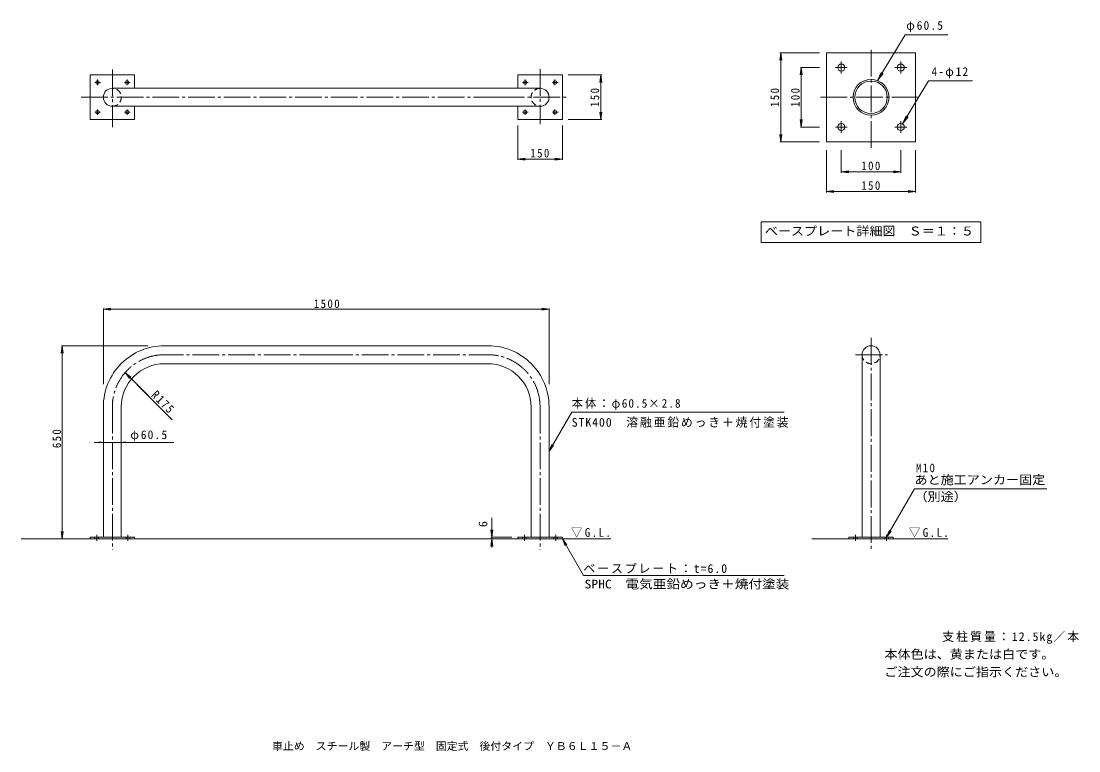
# Model space of a CAD drawing. Units: millimetres, scale not verified, with parts at other scales. Extents: x -1713 to 1847, y -1359 to 1096.
import ezdxf
from ezdxf.enums import TextEntityAlignment as Align

# ---------------------------------------------------------------- set-up
doc = ezdxf.new("R2010")
doc.units = ezdxf.units.MM
doc.header["$LTSCALE"] = 10
doc.linetypes.add('CHAIN2', pattern=[12, 9, -1, 1, -1])
doc.linetypes.add('DASHED2', pattern=[3, 2, -1])
for name, color, linetype, lineweight in [('A-0', 7, 'CHAIN2', 9), ('A-2', 3, 'Continuous', 9), ('A-4', 7, 'Continuous', 9), ('A-5', 7, 'Continuous', 9), ('C-0', 7, 'CHAIN2', 9), ('C-2', 3, 'Continuous', 9), ('C-4', 7, 'Continuous', 9), ('C-5', 7, 'Continuous', 9), ('C-6', 6, 'Continuous', 5)]:
    doc.layers.add(name, color=color, linetype=linetype, lineweight=lineweight)
doc.layers.add('F-5_F-5ﾚｲﾔ', color=2, linetype='Continuous')
doc.styles.add('ＭＳ ゴシック', font='')
doc.styles.get('ＭＳ ゴシック').set_extended_font_data('MS Gothic')

msp = doc.modelspace()

# ---------------------------------------------------------------- linework, layer by layer
at = {"layer": 'A-0'}
for p, q in [((1147.71, 670.26), (1147.71, 1010.26)), ((1027.71, 940.26), (1067.71, 940.26)), ((1047.71, 920.26), (1047.71, 960.26)), ((1227.71, 940.26), (1267.71, 940.26)), ((1247.71, 920.26), (1247.71, 960.26)), ((977.71, 840.26), (1317.71, 840.26)), ((1047.71, 720.26), (1047.71, 760.26)), ((1247.71, 720.26), (1247.71, 760.26)), ((1027.71, 740.26), (1067.71, 740.26)), ((1227.71, 740.26), (1267.71, 740.26))]:
    msp.add_line(p, q, dxfattribs=at)
at = {"layer": 'A-2'}
for p, q in [((1297.71, 690.26), (1297.71, 990.26)), ((997.71, 690.26), (1297.71, 690.26))]:
    msp.add_line(p, q, dxfattribs=at)
msp.add_lwpolyline([(1297.71, 990.26), (997.71, 990.26), (997.71, 690.26)], dxfattribs=at)
for centre, radius in [((1047.71, 940.26), 12), ((1247.71, 940.26), 12), ((1147.71, 840.26), 60.5), ((1147.71, 840.26), 54.7), ((1047.71, 740.26), 12), ((1247.71, 740.26), 12)]:
    msp.add_circle(centre, radius, dxfattribs=at)
at = {"layer": 'A-4'}
for p, q in [((843.77, 990.26), (840.5, 965.47)), ((840.77, 990.26), (974.01, 990.26)), ((843.77, 990.26), (847.03, 965.47)), ((912.87, 940.26), (909.61, 915.47)), ((909.87, 940.26), (974.01, 940.26)), ((912.87, 940.26), (916.13, 915.47)), ((912.87, 740.26), (916.13, 765.04)), ((843.77, 690.26), (847.03, 715.04)), ((909.87, 740.26), (974.01, 740.26)), ((840.77, 690.26), (974.01, 690.26)), ((997.71, 520.39), (997.71, 661.95)), ((1047.71, 586.57), (1047.71, 661.95)), ((1247.71, 586.57), (1247.71, 661.95)), ((1297.71, 520.39), (1297.71, 661.95)), ((1047.71, 589.57), (1072.5, 592.83)), ((1047.71, 589.57), (1072.5, 586.3)), ((1247.71, 589.57), (1222.92, 592.83)), ((997.71, 523.39), (1022.5, 526.65)), ((997.71, 523.39), (1022.5, 520.12)), ((1297.71, 523.39), (1272.92, 526.65))]:
    msp.add_line(p, q, dxfattribs=at)
for points in [[(843.77, 990.26), (843.77, 690.26), (840.5, 715.04)], [(912.87, 940.26), (912.87, 740.26), (909.61, 765.04)], [(1047.71, 589.57), (1247.71, 589.57), (1222.92, 586.3)], [(997.71, 523.39), (1297.71, 523.39), (1272.92, 520.12)]]:
    msp.add_lwpolyline(points, dxfattribs=at)
at = {"layer": 'A-5'}
for p, q in [((1262.87, 1050.75), (1169.67, 896.63)), ((1405.97, 1050.75), (1262.87, 1050.75)), ((1169.67, 896.63), (1181.71, 924.11)), ((1169.67, 896.63), (1188.41, 920.06)), ((1341.57, 895.46), (1253.92, 750.53)), ((1341.57, 895.46), (1489.49, 895.46)), ((1253.92, 750.53), (1265.96, 778)), ((1253.92, 750.53), (1272.66, 773.95)), ((777.63, 421.37), (1517.79, 421.37)), ((777.63, 421.37), (777.63, 351.37)), ((1517.79, 421.37), (1517.79, 351.37)), ((777.63, 351.37), (1517.79, 351.37))]:
    msp.add_line(p, q, dxfattribs=at)
at = {"layer": 'C-0'}
for p, q in [((-1405.68, 933.99), (-1405.68, 740.01)), ((33.82, 934.86), (33.82, 750.28)), ((-1464.33, 890.26), (-1445.2, 890.26)), ((-1455.68, 880.74), (-1455.68, 899.63)), ((-1364.33, 890.26), (-1345.2, 890.26)), ((-1355.68, 880.74), (-1355.68, 899.63)), ((-24.83, 890.26), (-5.7, 890.26)), ((-16.18, 880.74), (-16.18, 899.63)), ((75.17, 890.26), (94.3, 890.26)), ((83.82, 880.74), (83.82, 899.63)), ((-1510.58, 840.26), (-108.33, 840.26)), ((-108.33, 840.26), (130.07, 840.26)), ((-1464.33, 790.26), (-1445.2, 790.26)), ((-1455.68, 780.74), (-1455.68, 799.63)), ((-1364.33, 790.26), (-1345.2, 790.26)), ((-1355.68, 780.74), (-1355.68, 799.63)), ((-24.83, 790.26), (-5.7, 790.26)), ((-16.18, 780.74), (-16.18, 799.63)), ((75.17, 790.26), (94.3, 790.26)), ((83.82, 780.74), (83.82, 799.63)), ((1147.71, 30.38), (1147.71, -682.56)), ((-685.93, -26.14), (-1230.68, -26.13)), ((-685.93, -26.14), (-141.18, -26.13)), ((1095.82, -26.13), (1202.85, -26.13)), ((-1405.68, -201.13), (-1405.68, -682.56)), ((33.82, -201.13), (33.82, -682.56)), ((-1458.4, -632.05), (-1458.4, -652.05)), ((-1353.17, -632.05), (-1353.17, -652.05)), ((-18.8, -632.05), (-18.8, -652.05)), ((86.42, -632.05), (86.42, -652.05)), ((1095.11, -632.05), (1095.11, -652.05)), ((1200.34, -632.05), (1200.34, -652.05))]:
    msp.add_line(p, q, dxfattribs=at)
at = {"layer": 'C-0', "color": 3, "linetype": 'Continuous'}
msp.add_line((-1480.79, -639.88), (-1480.75, -639.88), dxfattribs=at)
at = {"layer": 'C-0'}
for centre, start, end in [((-1230.68, -201.13), 89.99976, 180), ((-141.18, -201.13), 0, 90.00024)]:
    msp.add_arc(centre, 175, start, end, dxfattribs=at)
at = {"layer": 'C-2'}
for p, q in [((-1330.68, 870.51), (-1330.68, 915.26)), ((108.82, 915.26), (-41.18, 915.26)), ((-41.18, 915.26), (-41.18, 870.51)), ((108.82, 765.26), (108.82, 915.26)), ((-1405.68, 870.51), (33.82, 870.51)), ((-1405.68, 810.01), (33.82, 810.01)), ((-1330.68, 765.26), (-1330.68, 810.01)), ((-41.18, 810.01), (-41.18, 765.26)), ((-41.18, 765.26), (108.82, 765.26)), ((-685.93, 4.11), (-1230.68, 4.12)), ((-685.93, 4.11), (-141.18, 4.12)), ((1117.46, -26.13), (1117.46, -639.88)), ((1177.96, -26.13), (1177.96, -639.88)), ((-685.93, -56.39), (-1230.68, -56.38)), ((-685.93, -56.39), (-141.18, -56.38)), ((-1435.93, -201.13), (-1435.93, -639.88)), ((-1375.43, -201.13), (-1375.43, -639.88)), ((3.57, -201.13), (3.57, -639.88)), ((64.07, -201.13), (64.07, -639.88)), ((-1480.75, -639.88), (-1330.79, -639.88)), ((-1480.75, -639.88), (-1480.75, -645.88)), ((-1330.79, -639.88), (-1330.79, -645.88)), ((108.8, -639.88), (-41.2, -639.88)), ((-41.2, -645.88), (-41.2, -639.88)), ((108.8, -639.88), (108.8, -645.88)), ((1222.71, -639.88), (1072.71, -639.88)), ((1072.71, -645.88), (1072.71, -639.88)), ((1222.71, -639.88), (1222.71, -645.88))]:
    msp.add_line(p, q, dxfattribs=at)
at = {"layer": 'C-2', "linetype": 'DASHED2'}
for p, q in [((-1464.4, -639.88), (-1464.4, -645.88)), ((-1452.4, -639.88), (-1452.4, -645.88)), ((-1359.17, -639.88), (-1359.17, -645.88)), ((-1347.17, -639.88), (-1347.17, -645.88)), ((-24.8, -639.88), (-24.8, -645.88)), ((-12.8, -639.88), (-12.8, -645.88)), ((80.42, -639.88), (80.42, -645.88)), ((92.42, -639.88), (92.42, -645.88)), ((1089.11, -639.88), (1089.11, -645.88)), ((1101.11, -639.88), (1101.11, -645.88)), ((1194.34, -639.88), (1194.34, -645.88)), ((1206.34, -639.88), (1206.34, -645.88))]:
    msp.add_line(p, q, dxfattribs=at)
at = {"layer": 'C-2'}
msp.add_lwpolyline([(-1330.68, 915.26), (-1480.68, 915.26), (-1480.68, 765.26), (-1330.68, 765.26)], dxfattribs=at)
for centre in [(-1455.68, 890.26), (-1355.68, 890.26), (-16.18, 890.26), (83.82, 890.26), (-1455.68, 790.26), (-1355.68, 790.26), (-16.18, 790.26), (83.82, 790.26)]:
    msp.add_circle(centre, 6, dxfattribs=at)
for centre, radius, start, end in [((-1405.68, 840.26), 30.25, 90, 270), ((33.82, 840.26), 30.25, 270, 90), ((-1230.68, -201.13), 205.25, 89.99977, 180), ((-141.18, -201.13), 205.25, 0, 90.00023), ((1147.71, -26.13), 30.25, 0, 180), ((-1230.68, -201.13), 144.75, 89.9998, 180), ((-141.18, -201.13), 144.75, 0, 90.0002)]:
    msp.add_arc(centre, radius, start, end, dxfattribs=at)
at = {"layer": 'C-2', "linetype": 'DASHED2'}
for centre, start, end in [((-1405.68, 840.26), 270, 90), ((33.82, 840.26), 90, 270), ((1147.71, -26.13), 180, 0)]:
    msp.add_arc(centre, 30.25, start, end, dxfattribs=at)
at = {"layer": 'C-4'}
for p, q in [((241.2, 915.26), (128.82, 915.26)), ((238.2, 915.26), (234.93, 890.47)), ((238.2, 915.26), (238.2, 765.26)), ((238.2, 915.26), (241.46, 890.47)), ((238.2, 765.26), (234.93, 790.04)), ((238.2, 765.26), (241.46, 790.04)), ((241.2, 765.26), (128.82, 765.26)), ((-41.18, 629.29), (-41.18, 745.26)), ((108.82, 629.29), (108.82, 745.26)), ((-41.18, 632.29), (-16.39, 635.55)), ((-41.18, 632.29), (108.82, 632.29)), ((-41.18, 632.29), (-16.39, 629.03)), ((108.82, 632.29), (84.04, 635.55)), ((108.82, 632.29), (84.04, 629.03)), ((-1435.93, 127.47), (-1411.14, 130.73)), ((-1435.93, -125.23), (-1435.93, 129.27)), ((-1435.93, 127.47), (64.07, 127.47)), ((-1435.93, 127.47), (-1411.14, 124.21)), ((64.07, 127.47), (39.29, 130.73)), ((64.07, 127.47), (39.29, 124.21)), ((64.07, -125.23), (64.07, 129.27)), ((-1574.73, 4.12), (-1577.99, -20.67)), ((-1286.51, 4.12), (-1576.53, 4.12)), ((-1574.73, -645.88), (-1574.73, 4.12)), ((-1574.73, 4.12), (-1571.46, -20.67)), ((-1362.82, -86.4), (-1347.6, -106.24)), ((-1362.82, -86.4), (-1342.98, -101.62)), ((-1204.5, -244.72), (-1362.82, -86.4)), ((-1282.72, -166.5), (-1362.82, -86.4)), ((-1435.93, -320.89), (-1450.8, -318.93)), ((-1375.43, -320.89), (-1360.55, -318.93)), ((-1198.32, -320.89), (-1466.39, -320.89)), ((-1435.93, -320.89), (-1450.8, -322.84)), ((-1435.93, -320.89), (-1435.93, -322.69)), ((-1375.43, -320.89), (-1375.43, -322.69)), ((-1375.43, -320.89), (-1360.55, -322.84)), ((-128.92, -639.88), (-128.92, -574.76)), ((-1574.73, -645.88), (-1577.99, -621.1)), ((-1574.73, -645.88), (-1571.46, -621.1)), ((-128.92, -639.88), (-132.18, -615.1)), ((-131.92, -639.88), (-61.2, -639.88)), ((-128.92, -639.88), (-125.65, -615.1)), ((-128.92, -639.88), (-128.92, -645.88)), ((-128.92, -645.88), (-132.18, -670.67)), ((-128.92, -645.88), (-125.65, -670.67)), ((-128.92, -645.88), (-128.92, -674.22))]:
    msp.add_line(p, q, dxfattribs=at)
at = {"layer": 'C-5'}
for p, q in [((140.29, -218.92), (855.29, -218.92)), ((64.11, -350.87), (79.33, -331.04)), ((1200.34, -639.88), (1209.91, -616.79)), ((1200.34, -639.88), (1215.56, -620.05)), ((179.71, -768.71), (108.8, -645.88)), ((108.8, -645.88), (124.02, -665.72)), ((108.8, -645.88), (118.36, -668.98)), ((179.71, -768.71), (855.19, -768.71))]:
    msp.add_line(p, q, dxfattribs=at)
for points in [[(140.29, -218.92), (64.11, -350.87), (73.68, -327.77)], [(1200.34, -639.88), (1293.96, -477.73), (1738.96, -477.73)]]:
    msp.add_lwpolyline(points, dxfattribs=at)
at = {"layer": 'C-6'}
for p, q in [((-1712.58, -645.89), (271.78, -645.88)), ((1147.71, -645.88), (948.86, -645.88)), ((1406.44, -645.88), (1147.71, -645.88))]:
    msp.add_line(p, q, dxfattribs=at)

# ---------------------------------------------------------------- texts
at = {"layer": 'A-4', "color": 2, "char_height": 29.33, "attachment_point": 7, "rotation": 90, "style": 'ＭＳ ゴシック'}
for s, insert in [('\\T1.27;\\W0.9;150', (838.77, 807.76)), ('\\T1.27;\\W0.9;100', (907.87, 807.76))]:
    msp.add_mtext(s, dxfattribs=dict(at, insert=insert))
at = {"layer": 'A-4', "color": 2, "char_height": 29.33, "attachment_point": 7, "style": 'ＭＳ ゴシック'}
for s, insert in [('\\T1.27;\\W0.9;100', (1115.21, 594.57)), ('\\T1.27;\\W0.9;150', (1115.21, 528.39))]:
    msp.add_mtext(s, dxfattribs=dict(at, insert=insert))
at = {"layer": 'A-5', "color": 2, "style": 'ＭＳ ゴシック', "width": 1.1}
msp.add_text('ベースプレート詳細図\u3000Ｓ＝１：５', height=29.33, dxfattribs=at).set_placement((790.21, 366.37), align=Align.BOTTOM_LEFT)
at = {"layer": 'A-5', "color": 2, "char_height": 29.33, "attachment_point": 7, "style": 'ＭＳ ゴシック'}
for s, insert in [('\\T1.22;\\W0.95;φ60.5', (1266.31, 1059.49)), ('\\T1.22;\\W0.95;4-φ12', (1351.23, 904.2))]:
    msp.add_mtext(s, dxfattribs=dict(at, insert=insert))
at = {"layer": 'C-4', "color": 2, "style": 'ＭＳ ゴシック'}
msp.add_text('6', height=29.33, rotation=90, dxfattribs=at).set_placement((-134.92, -606.05), align=Align.BOTTOM_LEFT)
at = {"layer": 'C-4', "color": 2, "char_height": 29.33, "attachment_point": 7, "style": 'ＭＳ ゴシック'}
for s, insert, rotation in [('\\T1.27;\\W0.9;150', (233.2, 807.76), 90), ('\\T1.28;\\W0.9;R175', (-1277.26, -164.39), 315), ('\\T1.27;\\W0.9;650', (-1577.73, -340.38), 90)]:
    msp.add_mtext(s, dxfattribs=dict(at, insert=insert, rotation=rotation))
for s, insert in [('\\T1.27;\\W0.9;150', (1.32, 637.29)), ('\\T1.28;\\W0.9;1500', (-727.57, 130.47)), ('\\T1.22;\\W0.95;φ60.5', (-1344.97, -317.89))]:
    msp.add_mtext(s, dxfattribs=dict(at, insert=insert))
at = {"layer": 'C-5', "color": 2, "style": 'ＭＳ ゴシック'}
for s, width, p in [('あと施工アンカー固定', 1.1, (1293.96, -470.73)), ('（別途）', 1.1, (1293.96, -527.5)), ('SPHC\u3000電気亜鉛めっき＋焼付塗装', 1.15, (183.36, -821.41))]:
    msp.add_text(s, height=29.33, dxfattribs=dict(at, width=width)).set_placement(p, align=Align.BOTTOM_LEFT)
at = {"layer": 'C-5', "color": 2, "char_height": 29.33, "attachment_point": 7, "style": 'ＭＳ ゴシック'}
for s, insert in [('\\T1.18;\\W0.95;本体：φ60.5×2.8', (140.29, -212.34)), ('\\T1.15;STK400\u3000溶融亜鉛めっき＋焼付塗装', (140.29, -271.61)), ('\\T1.27;\\W0.9;M10', (1299.15, -422.05)), ('\\T1.22;\\W0.95;▽G.L.', (137.72, -641.55)), ('\\T1.22;\\W0.95;▽G.L.', (1275.16, -641.55)), ('\\T1.16;ベースプレート：t=6.0', (179.71, -761.71))]:
    msp.add_mtext(s, dxfattribs=dict(at, insert=insert))
at = {"layer": 'F-5_F-5ﾚｲﾔ', "style": 'ＭＳ ゴシック'}
for s, height, width, p in [('本体色は、黄または白です。', 29.33, 1.1, (1192.64, -1057.84)), ('ご注文の際にご指示ください。', 29.33, 1.1, (1192.64, -1117.31)), ('車止め\u3000スチール製\u3000アーチ型\u3000固定式\u3000後付タイプ\u3000ＹＢ６Ｌ１５－Ａ', 25.66, 1.05, (-868.5, -1363.77))]:
    msp.add_text(s, height=height, dxfattribs=dict(at, width=width)).set_placement(p, align=Align.BOTTOM_LEFT)
at = {"layer": 'F-5_F-5ﾚｲﾔ', "insert": (1387.34, -999.01), "char_height": 29.33, "attachment_point": 7, "style": 'ＭＳ ゴシック'}
msp.add_mtext('\\T1.17;支柱質量：12.5kg／本', dxfattribs=at)

doc.saveas('drawing.dxf')
